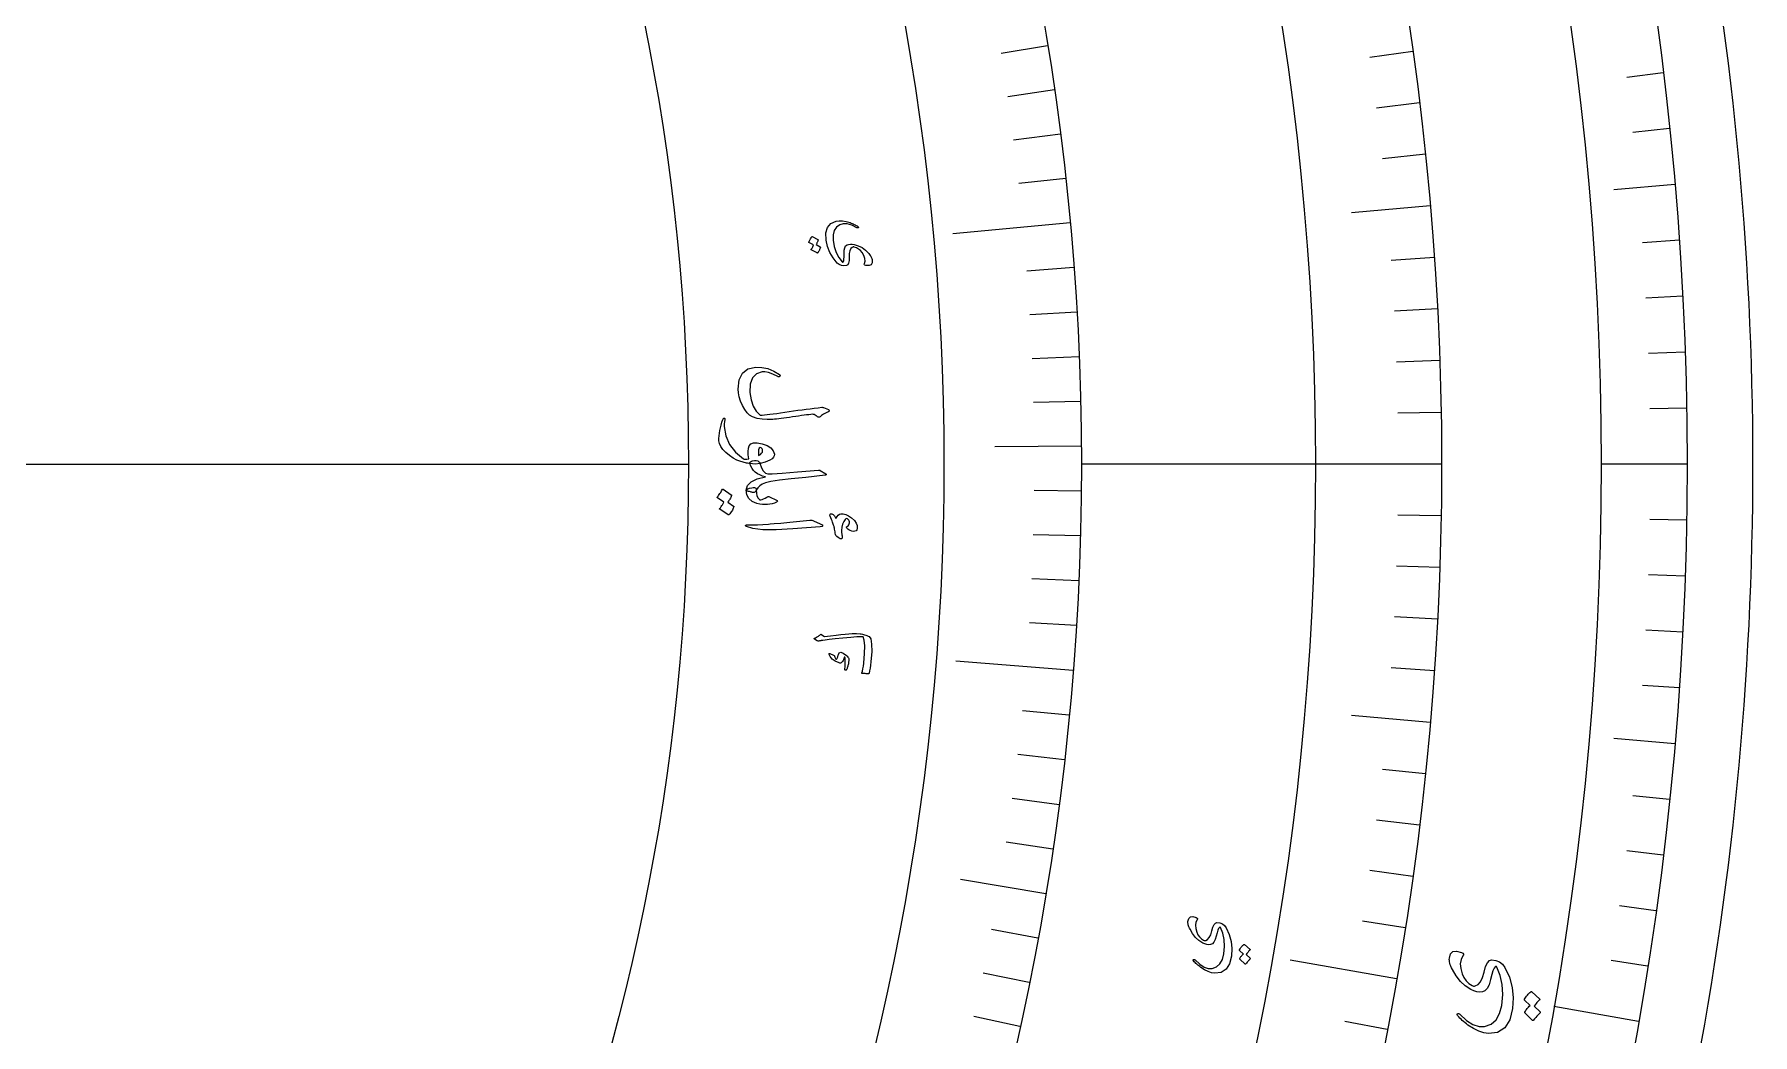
# Model space of a CAD drawing. Header units: millimetres. Extents: x -92 to 92, y -92 to 120.
# Drawn here: x 43.96 to 92.5, y -16.11 to 12.14 of the extents above; entities that cross this region are included whole.
import ezdxf

# ---------------------------------------------------------------- set-up
doc = ezdxf.new("R2010")
doc.units = ezdxf.units.MM
for name, color, linetype in [('CUT_OUTER', 1, 'Continuous'), ('ENGRAVE', 7, 'Continuous'), ('ENGRAVE_FINE', 8, 'Continuous'), ('TEXT', 5, 'Continuous')]:
    doc.layers.add(name, color=color, linetype=linetype)

msp = doc.modelspace()

# ---------------------------------------------------------------- linework, layer by layer
at = {"layer": 'CUT_OUTER'}
msp.add_lwpolyline([(91.6585, 12.4487), (91.7332, 11.8861), (91.8044, 11.323), (91.8721, 10.7595), (91.9364, 10.1956), (91.9972, 9.6313), (92.0546, 9.0666), (92.1085, 8.5016), (92.1589, 7.9363), (92.2059, 7.3706), (92.2494, 6.8047), (92.2894, 6.2386), (92.3259, 5.6722), (92.359, 5.1056), (92.3886, 4.5388), (92.4147, 3.9718), (92.4373, 3.4047), (92.4565, 2.8374), (92.4721, 2.2701), (92.4843, 1.7026), (92.493, 1.1351), (92.4983, 0.5676), (92.5, 0), (92.4983, -0.5676), (92.493, -1.1351), (92.4843, -1.7026), (92.4721, -2.2701), (92.4565, -2.8374), (92.4373, -3.4047), (92.4147, -3.9718), (92.3886, -4.5388), (92.359, -5.1056), (92.3259, -5.6722), (92.2894, -6.2386), (92.2494, -6.8047), (92.2059, -7.3706), (92.1589, -7.9363), (92.1085, -8.5016), (92.0546, -9.0666), (91.9972, -9.6313), (91.9364, -10.1956), (91.8721, -10.7595), (91.8044, -11.323), (91.7332, -11.8861), (91.6585, -12.4487), (91.5804, -13.0109), (91.4988, -13.5726), (91.4138, -14.1337), (91.3254, -14.6944), (91.2335, -15.2545), (91.1382, -15.814), (91.0394, -16.3729)], dxfattribs=at)
at = {"layer": 'ENGRAVE'}
for points in [[(90.305, 7.9007), (88.5773, 7.7495)], [(83.3939, 7.296), (81.164, 7.1009)], [(73.2213, 6.8122), (69.9056, 6.5038)], [(73.5358, 0.5026), (71.0938, 0.4859)], [(-62.4375, 0), (62.4375, 0)], [(83.7125, 0), (73.5375, 0)], [(90.65, 0), (88.2219, 0)], [(73.3061, -5.8288), (69.9866, -5.5649)], [(83.3939, -7.296), (81.164, -7.1009)], [(90.305, -7.9007), (88.5773, -7.7495)], [(72.5293, -12.135), (70.1208, -11.732)], [(82.4407, -14.5365), (79.4346, -14.0065)], [(89.2728, -15.7412), (86.8816, -15.3196)]]:
    msp.add_lwpolyline(points, dxfattribs=at)
for radius in [90.65, 90.65, 88.2219, 83.7125, 83.7125, 80.1513, 73.5375, 73.5375, 69.6525, 62.4375, 62.4375]:
    msp.add_circle((0, 0), radius, dxfattribs=at)
at = {"layer": 'ENGRAVE_FINE'}
for points in [[(72.5825, 11.8131), (71.2678, 11.5991)], [(82.8978, 11.6505), (81.6887, 11.4806)], [(89.9743, 11.0475), (88.9414, 10.9206)], [(72.7741, 10.5682), (71.456, 10.3768)], [(83.0885, 10.202), (81.8766, 10.0532)], [(72.9446, 9.3196), (71.6233, 9.1508)], [(90.1534, 9.4755), (89.1185, 9.3667)], [(83.2539, 8.7503), (82.0396, 8.6227)], [(73.0936, 8.0674), (71.7697, 7.9213)], [(90.4292, 6.3234), (89.3911, 6.2508)], [(83.5086, 5.8395), (82.2906, 5.7543)], [(73.3274, 5.5543), (71.9992, 5.4537)], [(83.5978, 4.3812), (82.3784, 4.3173)], [(90.5258, 4.7443), (89.4866, 4.6898)], [(73.412, 4.294), (72.0823, 4.2162)], [(73.475, 3.0317), (72.1441, 2.9768)], [(83.6615, 2.9215), (82.4412, 2.8789)], [(90.5948, 3.1636), (89.5548, 3.1273)], [(73.5162, 1.7678), (72.1846, 1.7358)], [(83.6998, 1.461), (82.4789, 1.4397)], [(90.6362, 1.5821), (89.5957, 1.5639)], [(73.5335, -0.7634), (72.2016, -0.7496)], [(83.6998, -1.461), (82.4789, -1.4397)], [(90.6362, -1.5821), (89.5957, -1.5639)], [(73.5095, -2.0299), (72.178, -1.9932)], [(83.6615, -2.9215), (82.4412, -2.8789)], [(73.4636, -3.2966), (72.1329, -3.2369)], [(90.5948, -3.1636), (89.5548, -3.1273)], [(83.5978, -4.3812), (82.3784, -4.3173)], [(73.3958, -4.563), (72.0664, -4.4804)], [(90.5258, -4.7443), (89.4866, -4.6898)], [(83.5086, -5.8395), (82.2906, -5.7543)], [(90.4292, -6.3234), (89.3911, -6.2508)], [(73.1946, -7.0936), (71.8688, -6.9651)], [(73.0611, -8.357), (71.7377, -8.2056)], [(83.2539, -8.7503), (82.0396, -8.6227)], [(72.9057, -9.6186), (71.5852, -9.4444)], [(90.1534, -9.4755), (89.1185, -9.3667)], [(83.0885, -10.202), (81.8766, -10.0532)], [(72.7285, -10.8781), (71.4111, -10.681)], [(89.9743, -11.0475), (88.9414, -10.9206)], [(82.8978, -11.6505), (81.6887, -11.4806)], [(89.7678, -12.616), (88.7373, -12.4712)], [(82.6819, -13.0955), (81.4759, -12.9045)], [(72.3084, -13.389), (70.9986, -13.1465)], [(89.5339, -14.1808), (88.5061, -14.018)], [(72.0655, -14.6397), (70.7602, -14.3745)], [(71.801, -15.8867), (70.5004, -15.5989)], [(82.1745, -15.9731), (80.9759, -15.7401)]]:
    msp.add_lwpolyline(points, dxfattribs=at)
at = {"layer": 'TEXT'}
for points in [[(67.4081, 5.6632), (67.4249, 5.7327), (67.4193, 5.8083), (67.3914, 5.8897), (67.3411, 5.977), (67.2957, 6.0312), (67.2432, 6.0749), (67.1839, 6.1082), (67.1175, 6.1311), (67.1045, 6.1328), (67.0913, 6.1319), (67.0777, 6.1283), (67.0638, 6.1221), (67.0224, 6.085), (66.9938, 6.0267), (66.9781, 5.9472), (66.9752, 5.8463), (66.9732, 5.7469), (66.9602, 5.6737), (66.9362, 5.6267), (66.9014, 5.6061), (66.8256, 5.5978), (66.7567, 5.607), (66.6947, 5.6336), (66.6396, 5.6777), (66.5207, 5.8221), (66.4283, 5.9785), (66.3624, 6.147), (66.323, 6.328), (66.3176, 6.5291), (66.3635, 6.6846), (66.461, 6.7948), (66.6103, 6.8596), (66.6946, 6.8711), (66.7878, 6.8685), (66.8898, 6.8515), (67.0006, 6.8201), (67.0318, 6.8084), (67.0619, 6.7962), (67.091, 6.7834), (67.1191, 6.7702), (67.1463, 6.7563), (67.1728, 6.7417), (67.1986, 6.7264), (67.2237, 6.7103), (67.2343, 6.7014), (67.2391, 6.6929), (67.2381, 6.6849), (67.2312, 6.6774), (67.2222, 6.6727), (67.213, 6.6708), (67.2034, 6.6719), (67.1936, 6.6758), (67.0474, 6.7475), (66.9181, 6.7855), (66.8058, 6.7901), (66.7106, 6.7613), (66.6144, 6.6904), (66.551, 6.5942), (66.5204, 6.4729), (66.5225, 6.3262), (66.5549, 6.1411), (66.6088, 5.9765), (66.6843, 5.8324), (66.7817, 5.7085), (66.7896, 5.7013), (66.7972, 5.6989), (66.8043, 5.7015), (66.811, 5.709), (66.8221, 5.7379), (66.8294, 5.7872), (66.8328, 5.8567), (66.8322, 5.9465), (66.8352, 6.0382), (66.85, 6.1093), (66.8766, 6.1599), (66.915, 6.19), (66.9618, 6.2066), (67.0118, 6.2146), (67.0649, 6.2141), (67.1212, 6.2049), (67.2335, 6.1684), (67.3389, 6.113), (67.4372, 6.0386), (67.5285, 5.9452), (67.5503, 5.9201), (67.5695, 5.8955), (67.586, 5.8715), (67.5998, 5.8481), (67.6111, 5.8253), (67.6199, 5.8034), (67.6263, 5.7823), (67.6303, 5.7621), (67.6296, 5.6816), (67.599, 5.6297), (67.5384, 5.6065), (67.448, 5.6119), (67.4231, 5.6196), (67.4082, 5.6307), (67.4032, 5.6452), (67.4081, 5.6632)], [(66.1564, 6.1363), (66.1592, 6.134), (66.1611, 6.1306), (66.1621, 6.126), (66.1621, 6.1203), (66.1563, 6.0994), (66.1496, 6.0791), (66.1421, 6.0594), (66.1338, 6.0402), (66.1245, 6.0215), (66.1141, 6.0031), (66.1026, 5.985), (66.0901, 5.9671), (66.0861, 5.9635), (66.0816, 5.9617), (66.0768, 5.9617), (66.0715, 5.9634), (65.9045, 6.0471), (65.9022, 6.0496), (65.9018, 6.0535), (65.9034, 6.059), (65.907, 6.0659), (65.9104, 6.0707), (65.915, 6.0784), (65.9208, 6.0891), (65.9277, 6.1028), (65.9359, 6.1195), (65.9455, 6.1394), (65.9566, 6.1626), (65.969, 6.189), (65.8389, 6.255), (65.8348, 6.2582), (65.8335, 6.2627), (65.8349, 6.2685), (65.8391, 6.2756), (65.8427, 6.2817), (65.8481, 6.2914), (65.8552, 6.3046), (65.8641, 6.3212), (65.8747, 6.3417), (65.8871, 6.3662), (65.9011, 6.3947), (65.9168, 6.4273), (65.9196, 6.4308), (65.9226, 6.4325), (65.9257, 6.4324), (65.9291, 6.4305), (66.0905, 6.345), (66.0934, 6.3427), (66.0953, 6.3393), (66.0962, 6.3347), (66.0963, 6.3291), (66.0922, 6.3114), (66.0873, 6.2941), (66.0813, 6.2773), (66.0744, 6.2609), (66.0667, 6.2449), (66.0583, 6.2294), (66.0491, 6.2144), (66.0393, 6.1998)], [(66.3879, 1.5381), (66.3977, 1.5327), (66.4047, 1.5257), (66.409, 1.5169), (66.4106, 1.5065), (66.4091, 1.496), (66.404, 1.487), (66.3953, 1.4796), (66.3831, 1.4737), (66.3119, 1.4422), (66.2506, 1.4089), (66.199, 1.3739), (66.1573, 1.3372), (66.1422, 1.3262), (66.1246, 1.3229), (66.1046, 1.3271), (66.082, 1.3388), (66.0711, 1.3464), (66.0606, 1.3536), (66.0504, 1.3604), (66.0407, 1.3668), (66.0316, 1.3728), (66.0232, 1.3785), (66.0157, 1.3837), (66.0089, 1.3886), (65.9966, 1.3967), (65.982, 1.4024), (65.9651, 1.4056), (65.9459, 1.4064), (65.8918, 1.4015), (65.8329, 1.3952), (65.7691, 1.3877), (65.7004, 1.3789), (65.6269, 1.369), (65.5485, 1.3582), (65.4652, 1.3466), (65.377, 1.3341), (65.2891, 1.3203), (65.2064, 1.3081), (65.1289, 1.2973), (65.0567, 1.2881), (64.9896, 1.2802), (64.9274, 1.2734), (64.87, 1.2676), (64.8175, 1.263), (64.662, 1.2558), (64.5143, 1.2656), (64.3745, 1.2924), (64.2426, 1.3358), (64.1647, 1.3791), (64.0921, 1.4469), (64.0247, 1.5391), (63.9625, 1.6556), (63.9099, 1.7821), (63.8718, 1.9011), (63.8482, 2.0126), (63.8391, 2.1168), (63.8663, 2.3796), (63.9589, 2.5708), (64.1174, 2.6908), (64.3423, 2.7393), (64.5117, 2.7328), (64.6789, 2.6955), (64.8438, 2.6272), (65.0063, 2.5277), (65.0158, 2.52), (65.0218, 2.5118), (65.0243, 2.503), (65.0233, 2.4937), (65.0199, 2.4837), (65.0153, 2.476), (65.0094, 2.4707), (65.0023, 2.4676), (64.9916, 2.4653), (64.9812, 2.4653), (64.9712, 2.4676), (64.9614, 2.4724), (64.8187, 2.5391), (64.6976, 2.584), (64.5981, 2.6073), (64.5202, 2.609), (64.355, 2.5502), (64.2425, 2.4333), (64.1825, 2.2584), (64.1744, 2.0252), (64.2036, 1.8162), (64.2614, 1.6392), (64.3482, 1.4942), (64.4641, 1.3811), (64.5188, 1.3847), (64.5826, 1.3903), (64.6556, 1.3978), (64.7378, 1.4073), (64.8293, 1.419), (64.9303, 1.4332), (65.0409, 1.4497), (65.161, 1.4687), (65.285, 1.4869), (65.407, 1.5043), (65.5271, 1.521), (65.6452, 1.5369), (65.7614, 1.5517), (65.8757, 1.5654), (65.988, 1.5779), (66.0984, 1.5891), (66.2046, 1.6045), (66.2167, 1.6042), (66.2281, 1.6027), (66.2388, 1.5999), (66.2487, 1.5959)], [(64.7389, 0.1131), (64.6023, 0.0526), (64.4617, 0.0158), (64.3172, 0.0025), (64.1687, 0.0126), (64.1387, 0.0177), (64.108, 0.0235), (64.0768, 0.0301), (64.045, 0.0374), (64.013, 0.0454), (63.9811, 0.0537), (63.9495, 0.0623), (63.9181, 0.0714), (63.8058, 0.1128), (63.6978, 0.1692), (63.594, 0.2403), (63.4943, 0.3263), (63.4111, 0.4144), (63.3506, 0.4983), (63.3127, 0.5779), (63.2975, 0.6535), (63.2973, 0.7261), (63.3013, 0.7996), (63.3095, 0.8743), (63.322, 0.9499), (63.3384, 1.0264), (63.3586, 1.1036), (63.3827, 1.1815), (63.4106, 1.2601), (63.4154, 1.2716), (63.4211, 1.2811), (63.4276, 1.2887), (63.4349, 1.2944), (63.4423, 1.2977), (63.449, 1.2978), (63.4549, 1.2948), (63.4601, 1.2888), (63.4642, 1.281), (63.4667, 1.2728), (63.4677, 1.2641), (63.4671, 1.2551), (63.4561, 1.1922), (63.4489, 1.1394), (63.4453, 1.0967), (63.4455, 1.064), (63.4887, 0.7986), (63.5937, 0.5579), (63.7607, 0.3416), (63.99, 0.149), (64.01, 0.1411), (64.0417, 0.139), (64.0852, 0.1428), (64.1404, 0.1525), (64.1243, 0.2627), (64.1207, 0.3606), (64.1296, 0.4461), (64.151, 0.5193), (64.1946, 0.5743), (64.2701, 0.602), (64.3776, 0.6025), (64.5171, 0.5754), (64.6565, 0.5261), (64.7608, 0.4599), (64.8299, 0.3768), (64.8637, 0.2768), (64.8607, 0.2335), (64.8389, 0.1918), (64.7983, 0.1517), (64.7389, 0.1131)], [(66.3206, -0.2762), (66.3255, -0.2814), (66.3276, -0.2875), (66.327, -0.2943), (66.3236, -0.3019), (66.3187, -0.3075), (66.3134, -0.3115), (66.3077, -0.3139), (66.3016, -0.3147), (65.7499, -0.3758), (65.3333, -0.4167), (65.0052, -0.4558), (64.7657, -0.4931), (64.6146, -0.529), (64.5228, -0.5659), (64.4486, -0.6127), (64.3918, -0.6693), (64.3525, -0.7358), (64.3333, -0.7704), (64.3142, -0.7938), (64.2953, -0.8058), (64.2765, -0.8065), (64.2674, -0.8046), (64.2558, -0.802), (64.2416, -0.7988), (64.2249, -0.795), (64.2059, -0.7904), (64.1847, -0.7848), (64.1614, -0.7782), (64.1359, -0.7706), (64.1072, -0.7609), (64.0868, -0.7514), (64.0746, -0.7419), (64.0706, -0.7325), (64.1056, -0.6048), (64.2075, -0.5007), (64.3765, -0.4202), (64.6126, -0.363), (64.5266, -0.3367), (64.45, -0.3059), (64.3828, -0.2705), (64.325, -0.2305), (64.2766, -0.1846), (64.2344, -0.1282), (64.1985, -0.0615), (64.1687, 0.0157), (64.1676, 0.0219), (64.1672, 0.0282), (64.1676, 0.0344), (64.1687, 0.0406), (64.1769, 0.0554), (64.1922, 0.0686), (64.2145, 0.0803), (64.2439, 0.0905), (64.2989, 0.1007), (64.348, 0.1), (64.3913, 0.0883), (64.4288, 0.0657), (64.4399, 0.056), (64.4484, 0.0455), (64.454, 0.0341), (64.457, 0.022), (64.4988, -0.1022), (64.5491, -0.1937), (64.6081, -0.2526), (64.6757, -0.2787), (64.8018, -0.2758), (65.0831, -0.2568), (65.5195, -0.2217), (66.111, -0.1696), (66.1187, -0.1685), (66.1259, -0.1684), (66.1328, -0.1694), (66.1392, -0.1713), (66.1453, -0.1736), (66.151, -0.1757), (66.1562, -0.1776), (66.1611, -0.1793)], [(64.4189, 0.2437), (64.467, 0.2731), (64.5017, 0.3049), (64.5231, 0.339), (64.5311, 0.3754), (64.5276, 0.4084), (64.5143, 0.4355), (64.4912, 0.4566), (64.4584, 0.4718), (64.4325, 0.4469), (64.4174, 0.4005), (64.4128, 0.3328), (64.4189, 0.2437)], [(63.7097, -1.1854), (63.7135, -1.1894), (63.7158, -1.1948), (63.7164, -1.2018), (63.7155, -1.2102), (63.7034, -1.2404), (63.69, -1.2696), (63.6756, -1.2977), (63.6599, -1.3249), (63.6429, -1.3513), (63.6244, -1.377), (63.6042, -1.4021), (63.5825, -1.4266), (63.576, -1.4312), (63.5691, -1.4332), (63.5618, -1.4324), (63.5543, -1.429), (63.3194, -1.2764), (63.3163, -1.2723), (63.3164, -1.2663), (63.3197, -1.2585), (63.3262, -1.2489), (63.3321, -1.2423), (63.3402, -1.2315), (63.3506, -1.2165), (63.3632, -1.1974), (63.3782, -1.1739), (63.3959, -1.1458), (63.4161, -1.1131), (63.439, -1.0758), (63.2561, -0.9562), (63.2505, -0.9508), (63.2492, -0.9439), (63.2523, -0.9355), (63.2596, -0.9256), (63.266, -0.9171), (63.2756, -0.9036), (63.2884, -0.8852), (63.3044, -0.8618), (63.3236, -0.8331), (63.346, -0.7987), (63.3715, -0.7585), (63.4003, -0.7126), (63.405, -0.7078), (63.4097, -0.7058), (63.4144, -0.7064), (63.4191, -0.7097), (63.6459, -0.8634), (63.6498, -0.8673), (63.6521, -0.8727), (63.6528, -0.8797), (63.6519, -0.8882), (63.643, -0.9139), (63.6327, -0.9388), (63.6211, -0.9629), (63.6081, -0.9862), (63.594, -1.0087), (63.5788, -1.0304), (63.5627, -1.0514), (63.5456, -1.0715)], [(64.7292, -0.9252), (64.9221, -1.016), (64.9433, -1.0293), (64.9507, -1.0432), (64.9444, -1.0577), (64.9243, -1.0727), (64.8646, -1.1), (64.8025, -1.1209), (64.7379, -1.1355), (64.6709, -1.1437), (64.601, -1.1454), (64.528, -1.1404), (64.4517, -1.1287), (64.3722, -1.1104), (64.2388, -1.0565), (64.1441, -0.9751), (64.0881, -0.8661), (64.0706, -0.7294), (64.0808, -0.7138), (64.1109, -0.6981), (64.161, -0.6821), (64.2311, -0.6659), (64.2685, -0.6614), (64.2993, -0.6627), (64.3233, -0.6698), (64.3406, -0.6826), (64.3471, -0.6928), (64.3513, -0.7046), (64.3531, -0.7178), (64.3526, -0.7326), (64.3543, -0.819), (64.3709, -0.8943), (64.4025, -0.9585), (64.449, -1.0117), (64.4527, -1.0141), (64.4576, -1.015), (64.4637, -1.0143), (64.471, -1.0121), (64.5154, -1.0005), (64.5607, -0.983), (64.6069, -0.9596), (64.6539, -0.9304), (64.6717, -0.9208), (64.6902, -0.9168), (64.7093, -0.9182), (64.7292, -0.9252)], [(66.589, -1.9913), (66.5826, -1.949), (66.5765, -1.9098), (66.5707, -1.8736), (66.5652, -1.8404), (66.5597, -1.8105), (66.5542, -1.7841), (66.5485, -1.761), (66.5428, -1.7414), (66.5361, -1.7215), (66.5278, -1.6975), (66.5179, -1.6694), (66.5062, -1.6372), (66.4927, -1.601), (66.4771, -1.5608), (66.4594, -1.5165), (66.4397, -1.4681), (66.4338, -1.4485), (66.4342, -1.4318), (66.4407, -1.418), (66.4535, -1.4072), (66.4844, -1.4012), (66.5198, -1.4207), (66.5598, -1.4657), (66.6042, -1.5363), (66.6348, -1.4837), (66.6674, -1.4441), (66.702, -1.4173), (66.7388, -1.4035), (66.8075, -1.4022), (66.8818, -1.4211), (66.9614, -1.4606), (67.0465, -1.5205), (67.1222, -1.5916), (67.1739, -1.6643), (67.2016, -1.7385), (67.2053, -1.8141), (67.1939, -1.856), (67.172, -1.8841), (67.1395, -1.8984), (67.0964, -1.899), (67.05, -1.8904), (67.0076, -1.877), (66.9694, -1.8589), (66.9351, -1.8361), (66.9113, -1.8135), (66.901, -1.7929), (66.9045, -1.7744), (66.9216, -1.7578), (66.9469, -1.739), (66.9657, -1.7167), (66.9779, -1.6911), (66.9835, -1.662), (66.9843, -1.6314), (66.9787, -1.6042), (66.9667, -1.5806), (66.9484, -1.5605), (66.926, -1.5456), (66.905, -1.5408), (66.8853, -1.5463), (66.8669, -1.5618), (66.8226, -1.6207), (66.7892, -1.6928), (66.7669, -1.778), (66.7554, -1.8764), (66.7554, -1.885), (66.756, -1.8947), (66.7572, -1.9053), (66.7589, -1.917), (66.761, -1.9297), (66.7632, -1.9434), (66.7656, -1.9582), (66.7682, -1.9739), (66.7707, -1.991), (66.7731, -2.0065), (66.7753, -2.0203), (66.7774, -2.0325), (66.7792, -2.0433), (66.7803, -2.0528), (66.781, -2.0612), (66.781, -2.0683), (66.7792, -2.0816), (66.7748, -2.0924), (66.7677, -2.1006), (66.7579, -2.1064), (66.7486, -2.1099), (66.7397, -2.1115), (66.7313, -2.111), (66.7233, -2.1085), (66.6676, -2.0755), (66.6266, -2.0449), (66.6004, -2.0168), (66.589, -1.9913)], [(66.1524, -1.6863), (66.2096, -1.7184), (66.2293, -1.7436), (66.2116, -1.7618), (66.1564, -1.773), (65.3871, -1.8253), (64.9149, -1.8552), (64.5384, -1.854), (64.2577, -1.8224), (64.0725, -1.7606), (64.0575, -1.7499), (64.0495, -1.7406), (64.0486, -1.7326), (64.0546, -1.726), (64.064, -1.7208), (64.076, -1.7172), (64.0908, -1.7153), (64.1082, -1.715), (64.2439, -1.7186), (64.3879, -1.7162), (64.5403, -1.7078), (64.7011, -1.6932), (64.7431, -1.6902), (64.8566, -1.6808), (65.0415, -1.6649), (65.2979, -1.6423), (65.8666, -1.5864), (65.8967, -1.5855), (65.9245, -1.5878), (65.9498, -1.5932), (65.9727, -1.6017)], [(66.0051, -4.912), (66.0283, -4.9022), (66.0503, -4.8918), (66.0712, -4.8807), (66.091, -4.869), (66.1097, -4.8566), (66.1272, -4.8434), (66.1436, -4.8293), (66.1589, -4.8143), (66.1673, -4.8087), (66.1767, -4.8073), (66.1871, -4.8102), (66.1985, -4.8172), (66.2583, -4.8587), (66.2648, -4.8627), (66.2703, -4.8657), (66.2749, -4.8676), (66.2785, -4.8684), (66.4499, -4.847), (66.6047, -4.8286), (66.7429, -4.8133), (66.8645, -4.8011), (66.9694, -4.7922), (67.0574, -4.7868), (67.1286, -4.7848), (67.1828, -4.7863), (67.2849, -4.7936), (67.3172, -4.7977), (67.3494, -4.8034), (67.3817, -4.8107), (67.414, -4.8196), (67.4462, -4.8301), (67.4785, -4.8426), (67.5108, -4.8568), (67.5431, -4.873), (67.5879, -4.9396), (67.611, -5.081), (67.6121, -5.2973), (67.5904, -5.5882), (67.5797, -5.6788), (67.5674, -5.7623), (67.5535, -5.8389), (67.538, -5.9084), (67.5347, -5.9146), (67.5303, -5.9188), (67.5247, -5.9211), (67.518, -5.9214), (67.4859, -5.9205), (67.4568, -5.9195), (67.4306, -5.9183), (67.4072, -5.917), (67.3865, -5.9155), (67.3682, -5.9138), (67.3522, -5.9119), (67.3387, -5.9099), (67.3311, -5.9083), (67.327, -5.9052), (67.3265, -5.9006), (67.3295, -5.8944), (67.3485, -5.8469), (67.3647, -5.785), (67.3782, -5.7086), (67.3888, -5.6178), (67.4108, -5.3458), (67.4145, -5.1319), (67.4003, -4.9764), (67.3688, -4.8793), (67.3054, -4.8748), (67.1892, -4.8793), (67.0203, -4.8928), (66.7987, -4.9149), (66.5766, -4.9386), (66.4086, -4.9571), (66.2946, -4.9704), (66.2347, -4.9786), (66.2183, -4.9814), (66.2029, -4.984), (66.1886, -4.9864), (66.1753, -4.9886), (66.1632, -4.9907), (66.1525, -4.9926), (66.1431, -4.9943), (66.135, -4.9959), (66.1174, -4.9981), (66.1008, -4.9974), (66.0853, -4.9937), (66.0707, -4.9869), (65.9945, -4.9421), (65.9894, -4.9385), (65.9861, -4.9348), (65.9847, -4.9309), (65.9851, -4.927), (65.9882, -4.9223), (65.9926, -4.9183), (65.9982, -4.9149), (66.0051, -4.912)], [(66.4063, -5.3578), (66.4071, -5.354), (66.409, -5.3508), (66.4118, -5.3482), (66.4156, -5.3462), (66.4189, -5.3456), (66.4225, -5.3457), (66.4262, -5.3462), (66.4302, -5.3473), (66.537, -5.3995), (66.5478, -5.4057), (66.5559, -5.4119), (66.5614, -5.4182), (66.5643, -5.4245), (66.5696, -5.451), (66.5776, -5.4739), (66.5882, -5.4931), (66.6014, -5.5086), (66.6088, -5.512), (66.6171, -5.5088), (66.6266, -5.499), (66.6371, -5.4824), (66.6421, -5.4712), (66.6469, -5.4596), (66.6514, -5.4475), (66.6557, -5.4351), (66.6598, -5.4221), (66.6636, -5.4085), (66.6673, -5.3941), (66.6707, -5.3792), (66.6969, -5.3285), (66.7434, -5.3153), (66.8102, -5.3396), (66.8973, -5.4016), (66.9227, -5.4264), (66.9421, -5.4501), (66.9556, -5.4729), (66.9631, -5.4946), (66.966, -5.5181), (66.9653, -5.5501), (66.961, -5.5908), (66.9531, -5.64), (66.9485, -5.665), (66.9432, -5.6887), (66.9372, -5.7111), (66.9306, -5.732), (66.9237, -5.7517), (66.9168, -5.77), (66.9101, -5.7871), (66.9035, -5.8028), (66.8971, -5.8123), (66.8901, -5.8189), (66.8825, -5.8225), (66.8745, -5.8232), (66.8664, -5.8212), (66.8609, -5.8168), (66.8579, -5.8101), (66.8576, -5.8009), (66.8581, -5.7719), (66.8592, -5.739), (66.8609, -5.7022), (66.8632, -5.6616), (66.8674, -5.5858), (66.8677, -5.5264), (66.8643, -5.4834), (66.8572, -5.4567), (66.855, -5.4532), (66.8519, -5.4511), (66.8479, -5.4505), (66.843, -5.4514), (66.8398, -5.453), (66.8368, -5.4561), (66.8339, -5.4608), (66.8312, -5.4671), (66.8117, -5.5259), (66.8023, -5.5504), (66.7912, -5.5711), (66.7782, -5.588), (66.7635, -5.6011), (66.7466, -5.6118), (66.7296, -5.6175), (66.7125, -5.6183), (66.6953, -5.6141), (66.5809, -5.5666), (66.4946, -5.508), (66.4364, -5.4385), (66.4063, -5.3578)], [(76.8109, -12.8716), (76.7741, -12.9406), (76.7593, -13.022), (76.7665, -13.1159), (76.7956, -13.2223), (76.8287, -13.2924), (76.872, -13.3536), (76.9256, -13.4059), (76.9894, -13.4493), (77.0027, -13.4548), (77.0171, -13.4576), (77.0325, -13.4577), (77.049, -13.455), (77.1037, -13.4275), (77.1507, -13.3734), (77.19, -13.2928), (77.2215, -13.1857), (77.2513, -13.0798), (77.2853, -13.0049), (77.3237, -12.9611), (77.3664, -12.9483), (77.4495, -12.96), (77.5204, -12.9888), (77.5791, -13.0345), (77.6256, -13.0974), (77.7119, -13.287), (77.7654, -13.4829), (77.7862, -13.685), (77.7743, -13.893), (77.719, -14.1127), (77.6225, -14.2668), (77.4853, -14.3553), (77.3075, -14.3782), (77.2149, -14.3642), (77.1174, -14.3323), (77.015, -14.2825), (76.9078, -14.2149), (76.8786, -14.193), (76.8505, -14.1708), (76.8237, -14.1484), (76.7981, -14.1258), (76.7735, -14.1028), (76.75, -14.0793), (76.7274, -14.0552), (76.7057, -14.0307), (76.6972, -14.018), (76.6948, -14.0077), (76.6983, -13.9996), (76.7078, -13.9937), (76.7187, -13.9915), (76.7291, -13.9924), (76.7389, -13.9963), (76.7481, -14.0034), (76.8808, -14.1237), (77.0057, -14.2038), (77.1228, -14.2432), (77.2322, -14.242), (77.3558, -14.1957), (77.4523, -14.1119), (77.5216, -13.9906), (77.5635, -13.8318), (77.5838, -13.6225), (77.5742, -13.4292), (77.5348, -13.2521), (77.4659, -13.0915), (77.4594, -13.0815), (77.452, -13.0769), (77.4437, -13.0777), (77.4345, -13.0839), (77.4146, -13.112), (77.3932, -13.1629), (77.3701, -13.2367), (77.3453, -13.3333), (77.3159, -13.4309), (77.2798, -13.5029), (77.2369, -13.5494), (77.1874, -13.5704), (77.1329, -13.5746), (77.0775, -13.5686), (77.0213, -13.5526), (76.9642, -13.5265), (76.8555, -13.4554), (76.7595, -13.3666), (76.6761, -13.2602), (76.6052, -13.1362), (76.589, -13.1037), (76.5753, -13.0725), (76.5644, -13.0427), (76.5561, -13.0142), (76.5504, -12.9872), (76.547, -12.9617), (76.5459, -12.9378), (76.5472, -12.9154), (76.5697, -12.8309), (76.6164, -12.7846), (76.6872, -12.7764), (76.7822, -12.8064), (76.8066, -12.8213), (76.8196, -12.8371), (76.821, -12.8539), (76.8109, -12.8716)], [(78.0079, -13.7336), (78.0056, -13.7302), (78.0046, -13.7259), (78.0049, -13.7207), (78.0066, -13.7145), (78.0189, -13.6933), (78.0319, -13.6731), (78.0457, -13.6537), (78.0602, -13.6351), (78.0755, -13.6173), (78.0919, -13.6001), (78.1094, -13.5836), (78.1279, -13.5676), (78.1332, -13.5649), (78.1384, -13.5641), (78.1436, -13.5655), (78.1487, -13.5689), (78.3014, -13.7093), (78.3032, -13.7127), (78.3024, -13.7172), (78.2991, -13.7227), (78.2933, -13.7292), (78.2882, -13.7336), (78.281, -13.7407), (78.2718, -13.7508), (78.2604, -13.7638), (78.2467, -13.7798), (78.2306, -13.7989), (78.212, -13.8211), (78.191, -13.8465), (78.3089, -13.9576), (78.3123, -13.9624), (78.3123, -13.9678), (78.3091, -13.9737), (78.3025, -13.9803), (78.2968, -13.9859), (78.2882, -13.9949), (78.2767, -14.0073), (78.2622, -14.023), (78.2447, -14.0422), (78.2242, -14.0654), (78.2007, -14.0925), (78.1741, -14.1235), (78.17, -14.1265), (78.1664, -14.1274), (78.163, -14.1264), (78.1601, -14.1233), (78.0153, -13.9811), (78.013, -13.9777), (78.012, -13.9734), (78.0123, -13.9681), (78.014, -13.9619), (78.0236, -13.9438), (78.0341, -13.9264), (78.0454, -13.9098), (78.0577, -13.8939), (78.0707, -13.8788), (78.0842, -13.8643), (78.0984, -13.8505), (78.1132, -13.8374)], [(84.3164, -13.8904), (84.2631, -13.9909), (84.2419, -14.1092), (84.2526, -14.2455), (84.2952, -14.4001), (84.3435, -14.502), (84.4066, -14.5909), (84.4845, -14.6669), (84.5775, -14.7299), (84.5968, -14.738), (84.6178, -14.742), (84.6402, -14.7421), (84.6642, -14.7382), (84.7437, -14.6981), (84.812, -14.6193), (84.869, -14.502), (84.9146, -14.346), (84.9577, -14.1916), (85.007, -14.0825), (85.0626, -14.0185), (85.1248, -13.9998), (85.2456, -14.0165), (85.3489, -14.058), (85.4345, -14.1244), (85.5023, -14.2158), (85.6281, -14.492), (85.7063, -14.7778), (85.7365, -15.0727), (85.7189, -15.3763), (85.6378, -15.6969), (85.4969, -15.9216), (85.2969, -16.0503), (85.0382, -16.0831), (84.9035, -16.0623), (84.7619, -16.0154), (84.6132, -15.9426), (84.4575, -15.8438), (84.4151, -15.8117), (84.3744, -15.7793), (84.3354, -15.7466), (84.2983, -15.7137), (84.2626, -15.6802), (84.2284, -15.6459), (84.1956, -15.6109), (84.1642, -15.5751), (84.1519, -15.5567), (84.1483, -15.5416), (84.1535, -15.5299), (84.1674, -15.5214), (84.1832, -15.5182), (84.1983, -15.5195), (84.2125, -15.5253), (84.2259, -15.5356), (84.4186, -15.711), (84.5999, -15.8279), (84.7701, -15.8858), (84.9293, -15.8844), (85.1093, -15.8173), (85.2499, -15.6953), (85.3511, -15.5185), (85.4124, -15.287), (85.4421, -14.9817), (85.428, -14.6998), (85.3706, -14.4418), (85.2698, -14.2079), (85.2604, -14.1933), (85.2497, -14.1866), (85.2376, -14.1878), (85.2242, -14.1969), (85.1954, -14.2379), (85.1643, -14.3123), (85.1309, -14.4198), (85.0951, -14.5606), (85.0524, -14.7028), (84.9998, -14.8077), (84.9375, -14.8755), (84.8656, -14.9061), (84.7862, -14.9122), (84.7057, -14.9036), (84.6239, -14.8803), (84.5409, -14.8423), (84.3827, -14.739), (84.243, -14.61), (84.1215, -14.4554), (84.0182, -14.2753), (83.9944, -14.2282), (83.9745, -14.1829), (83.9585, -14.1397), (83.9464, -14.0983), (83.9379, -14.0591), (83.9329, -14.0221), (83.9313, -13.9874), (83.9331, -13.9549), (83.9655, -13.8322), (84.033, -13.7648), (84.136, -13.7526), (84.2743, -13.7959), (84.31, -13.8173), (84.3289, -13.8402), (84.331, -13.8646), (84.3164, -13.8904)], [(86.059, -15.1434), (86.0556, -15.1385), (86.0542, -15.1322), (86.0547, -15.1245), (86.0571, -15.1154), (86.075, -15.0846), (86.094, -15.0549), (86.114, -15.0266), (86.1351, -14.9995), (86.1574, -14.9734), (86.1813, -14.9483), (86.2067, -14.924), (86.2336, -14.9007), (86.2413, -14.8966), (86.2489, -14.8956), (86.2564, -14.8975), (86.2638, -14.9025), (86.486, -15.1074), (86.4885, -15.1124), (86.4874, -15.119), (86.4826, -15.127), (86.4741, -15.1366), (86.4668, -15.1429), (86.4563, -15.1534), (86.4428, -15.1682), (86.4262, -15.1872), (86.4063, -15.2106), (86.3828, -15.2386), (86.3558, -15.2711), (86.3251, -15.3081), (86.4965, -15.4706), (86.5014, -15.4776), (86.5014, -15.4854), (86.4967, -15.4941), (86.4871, -15.5037), (86.4789, -15.512), (86.4663, -15.5252), (86.4495, -15.5432), (86.4284, -15.5662), (86.4029, -15.5944), (86.373, -15.6283), (86.3387, -15.6679), (86.2999, -15.7132), (86.294, -15.7175), (86.2886, -15.7189), (86.2838, -15.7174), (86.2795, -15.7129), (86.0693, -15.505), (86.0659, -15.5), (86.0645, -15.4937), (86.065, -15.486), (86.0675, -15.477), (86.0815, -15.4505), (86.0968, -15.4251), (86.1133, -15.4008), (86.1312, -15.3776), (86.1501, -15.3554), (86.1699, -15.3343), (86.1905, -15.3141), (86.212, -15.295)]]:
    msp.add_lwpolyline(points, close=True, dxfattribs=at)

doc.saveas('drawing.dxf')
